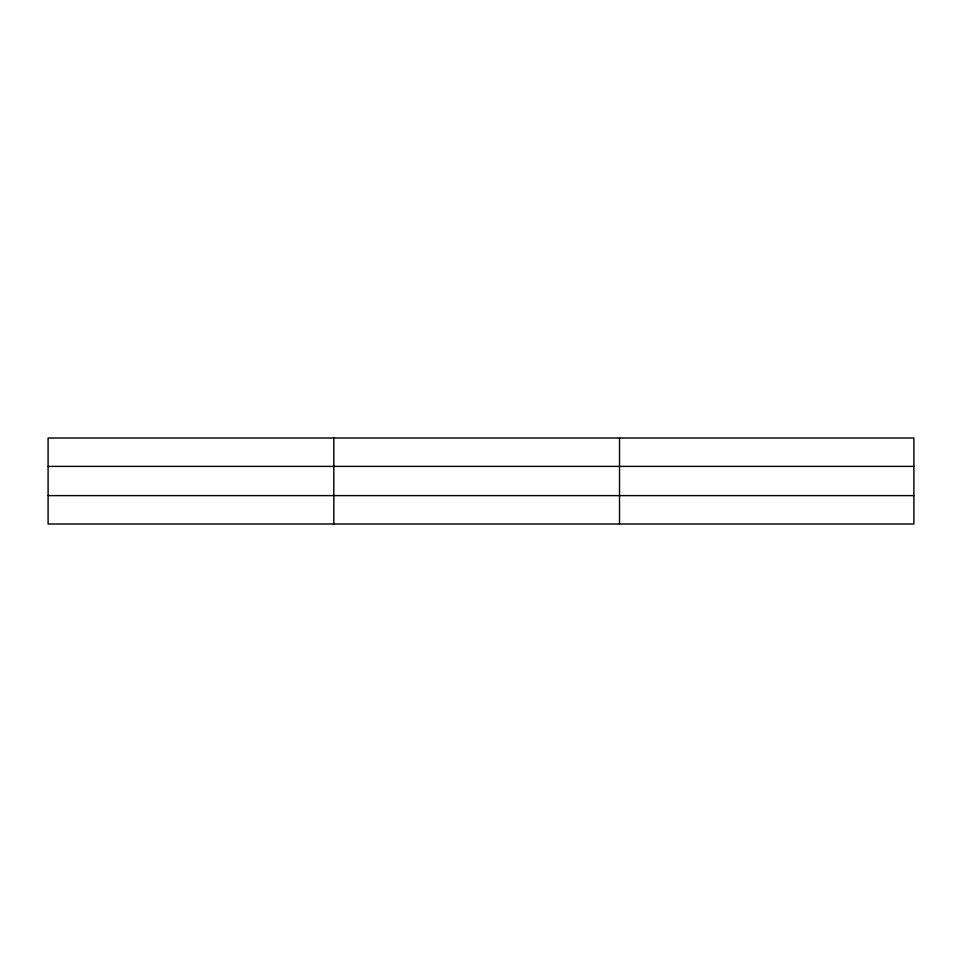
<?xml version="1.0" encoding="UTF-8"?>
<svg xmlns="http://www.w3.org/2000/svg" width="962" height="962" viewBox="0 0 962 962"><rect width="100%" height="100%" fill="white"/><g stroke="black" fill="none" stroke-linecap="round" stroke-linejoin="round"><path stroke-width="1.44" d="M333.814 523.989L333.814 438.011M619.528 523.989L619.528 438.011M913.9 495.61L913.9 523.989L48.1 523.989L48.1 438.011L913.9 438.011L913.9 495.61L48.1 495.61M48.1 466.39L913.9 466.39"/></g></svg>
